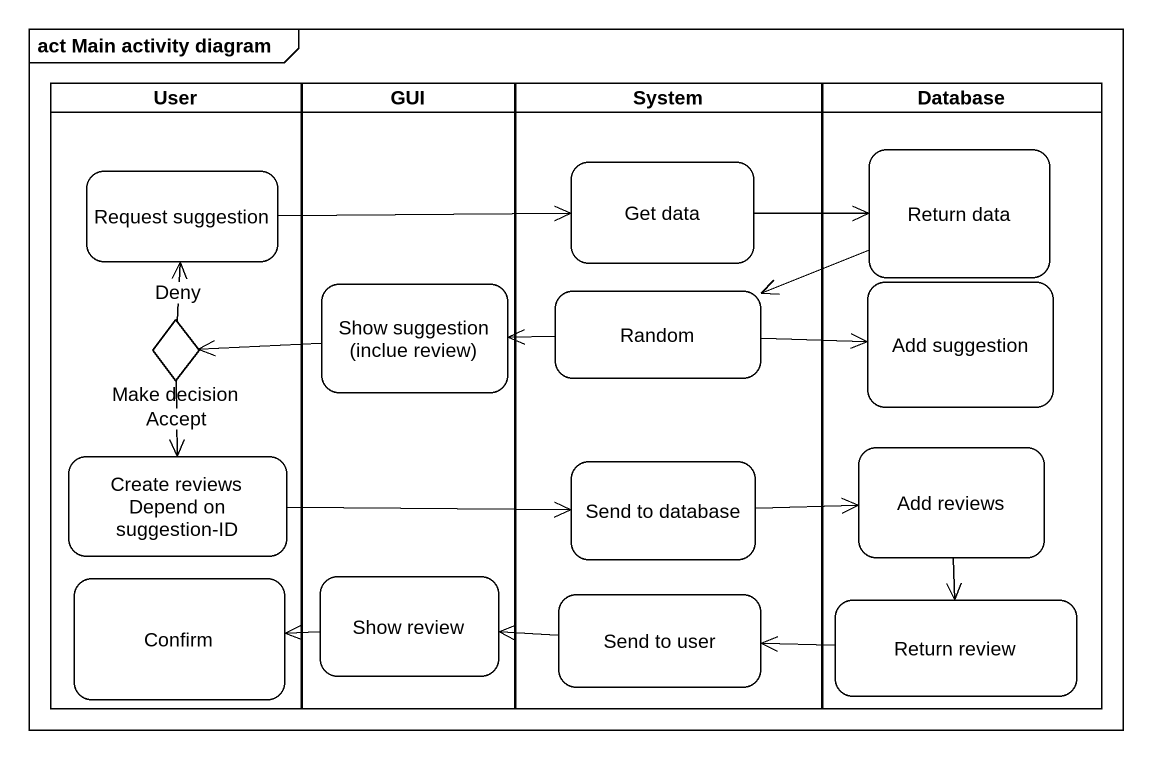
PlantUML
@startuml
mainframe act Main activity diagram
hide empty description
state User <<partition>> {
  state "Request suggestion" as Request_suggestion
  state "Make decision" as Make_decision <<choice>>
  state "Create reviews Depend on suggestion-ID" as Create_reviews_Depend_on
  state Confirm
}
state GUI <<partition>> {
  state "Show suggestion (inclue review)" as Show_suggestion_inclue
  state "Show review" as Show_review
}
state System <<partition>> {
  state "Get data" as Get_data
  state Random
  state "Send to database" as Send_to_database
  state "Send to user" as Send_to_user
}
state "Database" as Database_ <<partition>> {
  state "Return data" as Return_data
  state "Add suggestion" as Add_suggestion
  state "Add reviews" as Add_reviews
  state "Return review" as Return_review
}
Request_suggestion -right-> Get_data
Get_data -right-> Return_data
Return_data -left-> Random
Show_suggestion_inclue -left-> Make_decision
Random -left-> Show_suggestion_inclue
Random -right-> Add_suggestion
Make_decision -up-> Request_suggestion : Deny
Make_decision --> Create_reviews_Depend_on : Accept
Create_reviews_Depend_on -right-> Send_to_database
Add_reviews --> Return_review
Send_to_database -right-> Add_reviews
Show_review -left-> Confirm
Send_to_user -left-> Show_review
Return_review -left-> Send_to_user
@enduml
